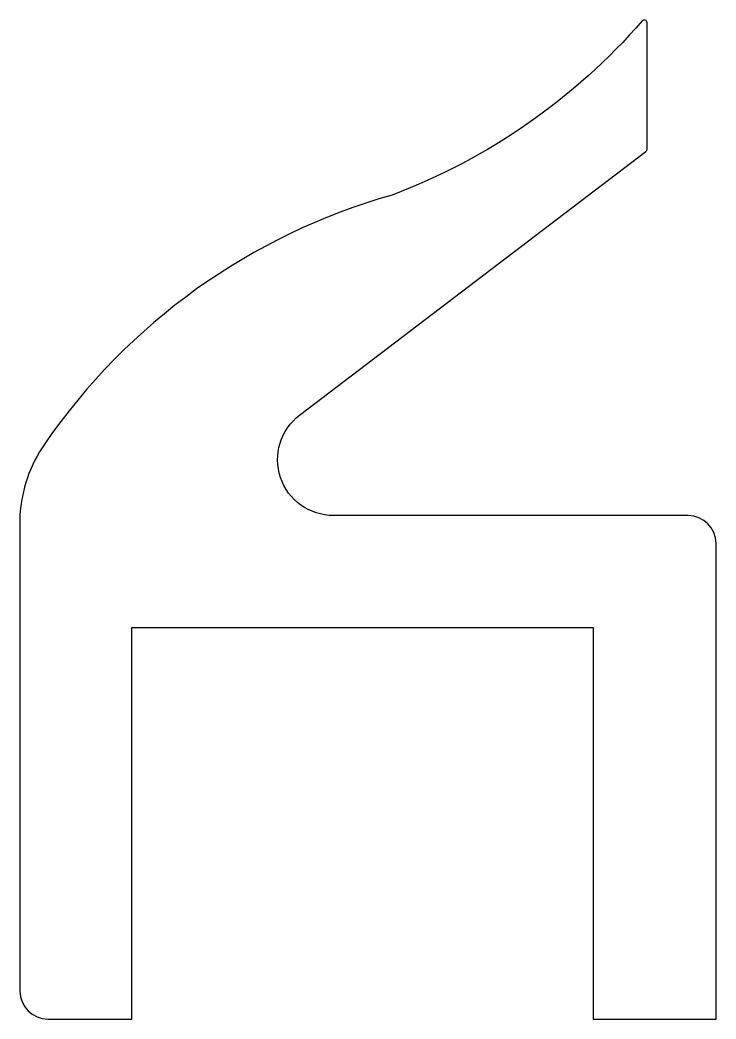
# Model space of a CAD drawing. Extents: x 304.2 to 329.1, y 750.8 to 786.5.
import ezdxf

# ---------------------------------------------------------------- set-up
doc = ezdxf.new("R2010")
doc.units = 0
doc.layers.get('0').update_dxf_attribs({"linetype": 'CONTINUOUS'})

msp = doc.modelspace()

# ---------------------------------------------------------------- linework, layer by layer
at = {"color": 7}
msp.add_lwpolyline([(329.149, 767.786, 0.414163), (328.149, 768.786), (315.464, 768.786, -0.71803), (314.253, 772.378), (326.638, 781.807, 0.248329), (326.682, 781.89), (326.682, 786.404, 0.693699), (326.507, 786.47, -0.124182), (317.563, 780.244, 0.175185), (305.134, 771.351, 0.139467), (304.249, 768.786), (304.249, 751.786, 0.414164), (305.249, 750.786), (308.249, 750.786), (308.249, 764.786), (324.749, 764.786), (324.749, 750.786), (329.149, 750.786), (329.149, 767.786)], format="xyb", dxfattribs=at)

doc.saveas('drawing.dxf')
